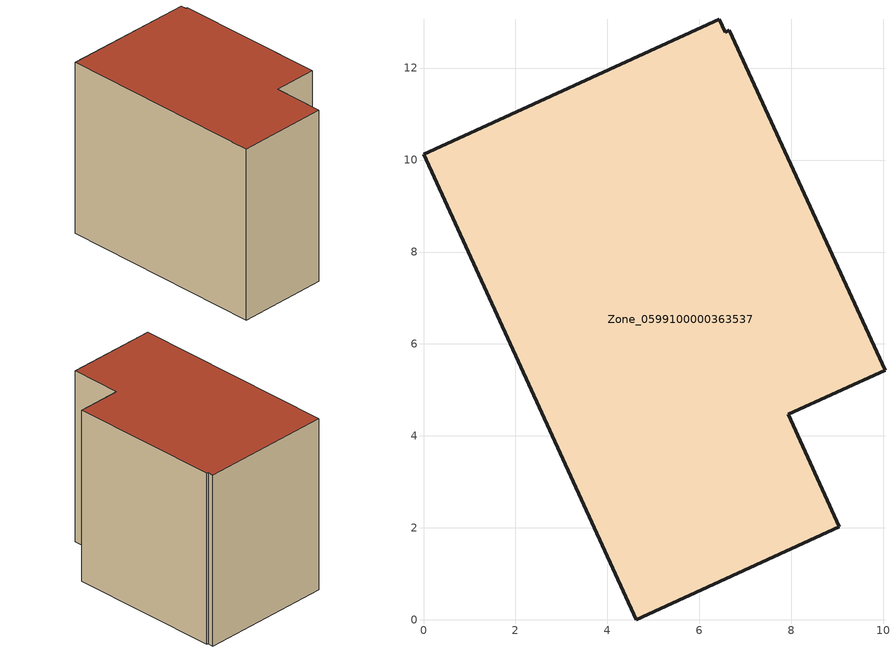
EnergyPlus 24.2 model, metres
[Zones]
Zone_0599100000363537
 floor ground (C_G): 6.65,12.82 10.04,5.43 7.93,4.47 9.04,2.02 4.63,0 0,10.13 6.43,13.06 6.56,12.78 z2.91
 wall outside (C_F): 6.56,12.78 6.43,13.06 0,10.13 4.63,0 9.04,2.02 7.93,4.47 10.04,5.43 6.65,12.82 6.56,12.78 z2.91:12.22
 roof outside (C_R): 10.04,5.43 6.65,12.82 6.56,12.78 6.43,13.06 0,10.13 4.63,0 9.04,2.02 7.93,4.47 z12.22
[BUILDING]
Pand.0599100000363537: North Axis=0; Terrain=City; Loads Convergence Tolerance Value=0.04; Temperature Convergence Tolerance Value=0.4; Solar Distribution=FullExterior; Maximum Number of Warmup Days=25; Minimum Number of Warmup Days=1
[Site:Location]
Rotterdam.The.Hague.AP_ZH_NLD Design_Conditions: Latitude=51.96; Longitude=4.45; Time Zone=1; Elevation=-4.5
[SITE:GROUNDTEMPERATURE:BUILDINGSURFACE]
18, 18, 18, 18, 18, 18, 18, 18, 18, 18, 18, 18
[MATERIAL] Thermal Absorptance=0.9; Solar Absorptance=0.7; Visible Absorptance=0.7
Name | Roughness | Thickness | Conductivity | Density | Specific Heat
G.TI.1992-2005 | MediumSmooth | 0.15 | 0.06 | 540 | 1210
F.TI.1992-2005 | Rough | 0.3 | 0.12 | 1920 | 840
R.TI.1992-2005 | MediumRough | 0.2 | 0.08 | 1500 | 1000
[CONSTRUCTION]
C_G: G.TI.1992-2005
C_F: F.TI.1992-2005
C_R: R.TI.1992-2005
[ZONE]
Zone_0599100000363537: Type=1; Multiplier=1; Ceiling Height=Autocalculate; Volume=Autocalculate; Floor Area=autocalculate; Part of Total Floor Area=Yes
[ZONEINFILTRATION:DESIGNFLOWRATE]
Infil_Zone_0599100000363537: Zone or ZoneList or Space or SpaceList=Zone_0599100000363537; Schedule=AlwaysOn; Design Flow Rate Calculation Method=Flow/Area; Flow Rate per Floor Area=0.0015; Constant Term Coefficient=1; Temperature Term Coefficient=0; Velocity Term Coefficient=0; Velocity Squared Term Coefficient=0
[HVACTEMPLATE:ZONE:IDEALLOADSAIRSYSTEM]
Zone_0599100000363537: Maximum Heating Supply Air Temperature=50; Minimum Cooling Supply Air Temperature=13; Maximum Heating Supply Air Humidity Ratio=0.0156; Minimum Cooling Supply Air Humidity Ratio=0.0077; Heating Limit=NoLimit; Cooling Limit=NoLimit; Dehumidification Control Type=ConstantSensibleHeatRatio; Cooling Sensible Heat Ratio=0.7; Dehumidification Setpoint=60; Humidification Control Type=None; Humidification Setpoint=30; Outdoor Air Method=None; Outdoor Air Flow Rate per Person=0.00944; Outdoor Air Flow Rate per Zone Floor Area=0; Outdoor Air Flow Rate per Zone=0; Demand Controlled Ventilation Type=None; Outdoor Air Economizer Type=NoEconomizer; Heat Recovery Type=None; Sensible Heat Recovery Effectiveness=0.7; Latent Heat Recovery Effectiveness=0.65
[ZONECONTROL:THERMOSTAT]
ThermostatControl_Zone_0599100000363537: Zone or ZoneList=Zone_0599100000363537; Control Type Schedule=DualSetpointControlType; Control 1=Thermostat_Zone_0599100000363537; Temperature Difference Between Cutout And Setpoint=0
[THERMOSTATSETPOINT:DUALSETPOINT]
Thermostat_Zone_0599100000363537: Heating Setpoint Temperature Schedule=HeatingSetpoint_Zone_0599100000363537; Cooling Setpoint Temperature Schedule=CoolingSetpoint_Zone_0599100000363537
[SCHEDULE:COMPACT]
HeatingSetpoint_Zone_0599100000363537: Through: 12/31, For: AllDays, Until: 24:00, 21
CoolingSetpoint_Zone_0599100000363537: Through: 12/31, For: AllDays, Until: 24:00, 24
DualSetpointControlType: Through: 12/31, For: AllDays, Until: 24:00, 4
AlwaysOn: Through: 12/31, For: AllDays, Until: 24:00, 1
